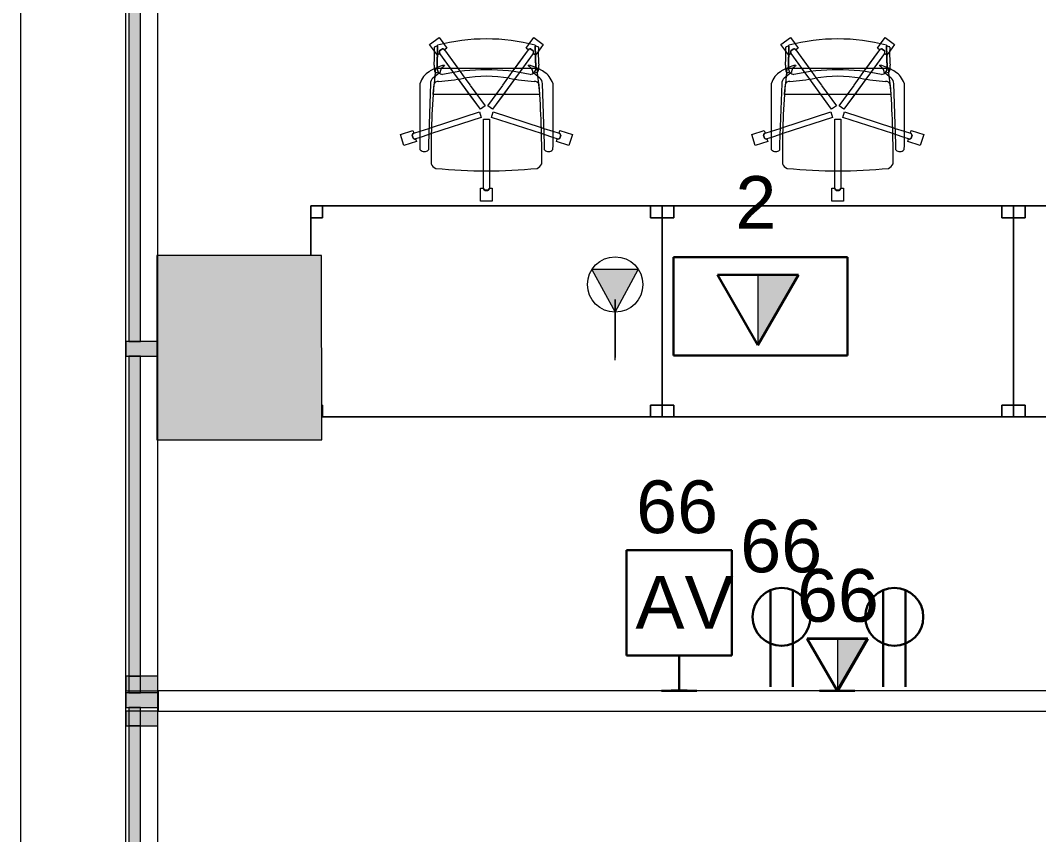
# Model space of a CAD drawing. Header units: inches. Extents: x 385 to 2249, y -1781 to -36.
# Drawn here: x 392.5 to 566.4, y -417.8 to -278.8 of the extents above; entities that cross this region are included whole.
import ezdxf

# ---------------------------------------------------------------- set-up
doc = ezdxf.new("R2010")
doc.units = ezdxf.units.IN
doc.header["$MEASUREMENT"] = 0
for name, color, linetype, lineweight in [('A-ANNO-NOTE', 131, 'Continuous', 30), ('A-COLS', 52, 'Continuous', 13), ('A-DETL', 90, 'Continuous', 9), ('A-GLAZ-CURT', 52, 'Continuous', 13), ('A-GLAZ-CWMG', 51, 'Continuous', 13), ('A-WALL', 113, 'Continuous', 13), ('E-ELEC-FIXT', 91, 'Continuous', 9), ('I-FURN', 30, 'Continuous', 9), ('I-WALL', 2, 'Continuous', 13)]:
    doc.layers.add(name, color=color, linetype=linetype, lineweight=lineweight)
doc.styles.add('Swis721 Lt BT', font='swissl.ttf', dxfattribs={"height": 9})

# ---------------------------------------------------------------- blocks, each defined once
blk = doc.blocks.new('System Panel - Glazed 2-5026264-Level 5 POWER _ SIGNAL')
at = {"layer": 'A-GLAZ-CURT', "lineweight": 9}
blk.add_hatch(color=7, dxfattribs=at).paths.add_polyline_path([(28.75, 0.25), (28.75, 2.25), (-28.75, 2.25), (-28.75, 0.25), (22.85, 0.25)], flags=0)
at = {"layer": 'A-GLAZ-CURT', "color": 8, "lineweight": 20}
for p, q in [((28.75, 2.25), (-28.75, 2.25)), ((-28.75, 2.25), (-28.75, 0.25)), ((28.75, 0.25), (28.75, 2.25)), ((-28.75, 0.25), (28.75, 0.25))]:
    blk.add_line(p, q, dxfattribs=at)
blk = doc.blocks.new('Rectangular Mullion - 2_5_ x 5_ rectangular-5019624-Level 5 POWER _ SIGNAL')
at = {"layer": 'A-GLAZ-CWMG', "lineweight": 9}
blk.add_hatch(color=7, dxfattribs=at).paths.add_polyline_path([(-2.5, 2.75), (-2.5, -2.75), (0, -2.75), (0, 2.75), (-1.59, 2.75)], flags=0)
at = {"layer": 'A-GLAZ-CWMG', "color": 8, "lineweight": 20}
for p, q in [((0, 2.75), (-2.5, 2.75)), ((-2.5, 2.75), (-2.5, -2.75)), ((0, -2.75), (0, 2.75)), ((-2.5, -2.75), (0, -2.75))]:
    blk.add_line(p, q, dxfattribs=at)
blk = doc.blocks.new('System Panel - Glazed 2-5453541-Level 5 POWER _ SIGNAL')
at = {"layer": 'A-GLAZ-CURT', "lineweight": 9}
blk.add_hatch(color=7, dxfattribs=at).paths.add_polyline_path([(-27.31, 2.25), (-27.31, 0.25), (27.31, 0.25), (27.31, 2.25), (-19.73, 2.25)], flags=0)
at = {"layer": 'A-GLAZ-CURT', "color": 8, "lineweight": 20}
for p, q in [((27.31, 2.25), (-27.31, 2.25)), ((-27.31, 2.25), (-27.31, 0.25)), ((27.31, 0.25), (27.31, 2.25)), ((-27.31, 0.25), (27.31, 0.25))]:
    blk.add_line(p, q, dxfattribs=at)
blk = doc.blocks.new('Walls 53 - Walls 3-5097398-Level 5 POWER _ SIGNAL')
at = {"layer": 'A-WALL', "lineweight": 9}
for p, q in [((40.36, -1605.91), (40.36, -2559.92)), ((58.34, -1946.29), (58.34, -1605.91))]:
    blk.add_line(p, q, dxfattribs=at)
blk = doc.blocks.new('System Panel - Glazed 2-5681526-Level 5 POWER _ SIGNAL')
at = {"layer": 'A-GLAZ-CURT', "color": 8, "lineweight": 20}
for p, q in [((27.3125, 2.25), (-27.3125, 2.25)), ((-27.3125, 2.25), (-27.3125, 0.25)), ((27.3125, 0.25), (27.3125, 2.25)), ((-27.3125, 0.25), (27.3125, 0.25))]:
    blk.add_line(p, q, dxfattribs=at)
blk = doc.blocks.new('Rectangular Mullion - 2_5_ x 5_ rectangular-V5-Level 5 POWER _ SIGNAL')
at = {"layer": 'A-GLAZ-CWMG', "lineweight": 9}
h = blk.add_hatch(color=7, dxfattribs=at)
h.paths.add_polyline_path([(0, -2.25), (-2.5, -2.25), (-2.5, -2.75), (0, -2.75)], flags=0)
h.paths.add_polyline_path([(0, 2.75), (-2.5, 2.75), (-2.5, -0.25), (0, -0.25), (0, 2.56)], flags=0)
at = {"layer": 'A-GLAZ-CWMG', "color": 8, "lineweight": 20}
for p, q in [((0, 2.75), (-2.5, 2.75)), ((-2.5, 2.75), (-2.5, -2.75)), ((0, -2.75), (0, 2.75)), ((-2.5, -2.75), (0, -2.75))]:
    blk.add_line(p, q, dxfattribs=at)
blk = doc.blocks.new('System Panel - Glazed 2-5681528-Level 5 POWER _ SIGNAL')
at = {"layer": 'A-GLAZ-CURT', "color": 8, "lineweight": 20}
for p, q in [((24.1, 2.25), (-24.1, 2.25)), ((-24.1, 2.25), (-24.1, 0.25)), ((24.1, 0.25), (24.1, 2.25)), ((-24.1, 0.25), (24.1, 0.25))]:
    blk.add_line(p, q, dxfattribs=at)
blk = doc.blocks.new('Rectangular Mullion - 2_5_ x 5_ rectangular-V6-Level 5 POWER _ SIGNAL')
at = {"layer": 'A-GLAZ-CWMG', "lineweight": 9}
h = blk.add_hatch(color=7, dxfattribs=at)
h.paths.add_polyline_path([(-2.5, 2.75), (0, 2.75), (0, -0.25), (-2.5, -0.25), (-2.5, 2.56)], flags=0)
h.paths.add_polyline_path([(-2.5, -2.25), (0, -2.25), (0, -2.75), (-2.5, -2.75)], flags=0)
at = {"layer": 'A-GLAZ-CWMG', "color": 8, "lineweight": 20}
for p, q in [((-2.5, 2.75), (0, 2.75)), ((-2.5, -2.75), (-2.5, 2.75)), ((0, 2.75), (0, -2.75)), ((0, -2.75), (-2.5, -2.75))]:
    blk.add_line(p, q, dxfattribs=at)
blk = doc.blocks.new('Columns 70 - Columns 4-5528842-Level 5 POWER _ SIGNAL')
at = {"layer": 'A-COLS', "lineweight": 9}
blk.add_hatch(color=7, dxfattribs=at).paths.add_polyline_path([(1378.39, -841.18), (1404.94, -849.81), (1414.67, -819.86), (1387.91, -811.17), (1378.18, -841.11)], flags=0)
at = {"layer": 'A-COLS', "color": 8, "lineweight": 20}
for p, q in [((1387.91, -811.17), (1378.18, -841.11)), ((1414.67, -819.86), (1387.91, -811.17)), ((1404.94, -849.81), (1414.67, -819.86)), ((1378.18, -841.11), (1404.94, -849.81))]:
    blk.add_line(p, q, dxfattribs=at)
blk = doc.blocks.new('F-Haworth_Chair_X99-Seminar - X99 Advanced Seminar Chair-V19-Level 5 POWER _ SIGNAL')
at = {"layer": 'I-FURN'}
for p, q in [((-1, 15.13), (1, 15.13)), ((-1, 12.88), (-1, 15.13)), ((-1, 15.13), (1, 15.13)), ((-1, 12.88), (-1, 15.13)), ((1, 15.13), (1, 12.88)), ((1, 15.13), (1, 12.88)), ((-0.52, 12.88), (-1, 12.88)), ((-0.52, 12.88), (-1, 12.88)), ((-0.5, 9.91), (-0.5, 12.88)), ((-0.5, 9.91), (-0.5, 12.88)), ((0.26, 13.26), (-0.26, 13.26)), ((0.26, 13.26), (-0.26, 13.26)), ((-0.25, 13.25), (0.25, 13.25)), ((-0.25, 13.25), (0.25, 13.25)), ((0.5, 12.88), (0.5, 9.91)), ((0.5, 12.88), (0.5, 9.91)), ((1, 12.88), (0.52, 12.88)), ((1, 12.88), (0.52, 12.88)), ((-0.5, 1.08), (-0.5, 9.91)), ((-0.5, 1.08), (-0.5, 9.91)), ((0.5, 9.91), (0.5, 1.08)), ((0.5, 9.91), (0.5, 1.08)), ((-14.69, 3.72), (-14.08, 5.62)), ((-14.69, 3.72), (-14.08, 5.62)), ((-14.08, 5.62), (-11.94, 4.93)), ((-14.08, 5.62), (-11.94, 4.93)), ((-11.32, 5.48), (-11.3, 6.32)), ((-11.32, -5.06), (-11.32, 5.48)), ((-9.92, 6.36), (-9.92, 5.36)), ((-9.92, 5.36), (-9.57, -4.97)), ((9.57, -4.97), (9.92, 5.36)), ((9.92, 5.36), (9.92, 6.36)), ((11.3, 6.32), (11.32, 5.48)), ((11.32, 5.48), (11.32, -5.06)), ((11.94, 4.93), (14.08, 5.62)), ((11.94, 4.93), (14.08, 5.62)), ((14.08, 5.62), (14.69, 3.72)), ((14.08, 5.62), (14.69, 3.72)), ((-12.55, 3.03), (-14.69, 3.72)), ((-12.55, 3.03), (-14.69, 3.72)), ((-12.53, 4.34), (-12.69, 3.85)), ((-12.53, 4.34), (-12.69, 3.85)), ((-12.68, 3.86), (-12.52, 4.33)), ((-12.68, 3.86), (-12.52, 4.33)), ((-12.4, 3.49), (-12.55, 3.03)), ((-12.4, 3.49), (-12.55, 3.03)), ((-11.32, 3.15), (-12.4, 3.5)), ((-11.32, 3.15), (-12.4, 3.5)), ((-11.94, 4.93), (-12.09, 4.47)), ((-11.94, 4.93), (-12.09, 4.47)), ((-12.09, 4.45), (-11.32, 4.21)), ((-12.09, 4.45), (-11.32, 4.21)), ((-11.32, 4.21), (-9.86, 3.73)), ((-11.32, 4.21), (-9.86, 3.73)), ((-9.86, 3.73), (-9.38, 3.57)), ((-9.86, 3.73), (-9.38, 3.57)), ((-9.38, 3.57), (-0.87, 0.81)), ((-9.38, 3.57), (-0.87, 0.81)), ((0.87, 0.81), (9.38, 3.57)), ((0.87, 0.81), (9.38, 3.57)), ((9.38, 3.57), (9.86, 3.73)), ((9.38, 3.57), (9.86, 3.73)), ((9.86, 3.73), (11.32, 4.21)), ((9.86, 3.73), (11.32, 4.21)), ((11.32, 4.21), (12.09, 4.45)), ((11.32, 4.21), (12.09, 4.45)), ((12.4, 3.5), (11.32, 3.15)), ((12.4, 3.5), (11.32, 3.15)), ((12.09, 4.47), (11.94, 4.93)), ((12.09, 4.47), (11.94, 4.93)), ((12.55, 3.03), (12.4, 3.49)), ((12.55, 3.03), (12.4, 3.49)), ((12.52, 4.33), (12.68, 3.86)), ((12.52, 4.33), (12.68, 3.86)), ((12.69, 3.85), (12.53, 4.34)), ((12.69, 3.85), (12.53, 4.34)), ((14.69, 3.72), (12.55, 3.03)), ((14.69, 3.72), (12.55, 3.03)), ((-9.83, 2.67), (-11.32, 3.15)), ((-9.83, 2.67), (-11.32, 3.15)), ((-9.37, 2.52), (-9.83, 2.67)), ((-9.37, 2.52), (-9.83, 2.67)), ((-1.18, -0.14), (-9.37, 2.52)), ((-1.18, -0.14), (-9.37, 2.52)), ((9.37, 2.52), (1.18, -0.14)), ((9.37, 2.52), (1.18, -0.14)), ((9.83, 2.67), (9.37, 2.52)), ((9.83, 2.67), (9.37, 2.52)), ((11.32, 3.15), (9.83, 2.67)), ((11.32, 3.15), (9.83, 2.67)), ((-0.87, 0.81), (-1.18, -0.14)), ((-0.87, 0.81), (-1.18, -0.14)), ((0.5, 1.08), (-0.5, 1.08)), ((0.5, 1.08), (-0.5, 1.08)), ((1.18, -0.14), (0.87, 0.81)), ((1.18, -0.14), (0.87, 0.81)), ((-4.79, -5.75), (-1.04, -0.58)), ((-2.89, -3.12), (-1.04, -0.58)), ((-0.23, -1.17), (-2.78, -4.67)), ((-0.23, -1.17), (-1.65, -3.12)), ((-1.04, -0.58), (-0.23, -1.17)), ((-1.04, -0.58), (-0.23, -1.17)), ((0.23, -1.17), (1.04, -0.58)), ((0.23, -1.17), (1.04, -0.58)), ((1.65, -3.12), (0.23, -1.17)), ((2.78, -4.67), (0.23, -1.17)), ((1.04, -0.58), (2.89, -3.12)), ((1.04, -0.58), (4.79, -5.75)), ((-9.07, -3.12), (-2.89, -3.12)), ((-9.07, -3.2), (-9.07, -3.12)), ((-8.9, -4.8), (-9.07, -3.2)), ((-4.79, -5.75), (-2.89, -3.12)), ((-2.89, -3.12), (-1.65, -3.12)), ((-1.65, -3.12), (-2.78, -4.67)), ((-1.65, -3.12), (1.65, -3.12)), ((1.65, -3.12), (2.89, -3.12)), ((2.78, -4.67), (1.65, -3.12)), ((2.89, -3.12), (9.07, -3.12)), ((2.89, -3.12), (4.79, -5.75)), ((9.07, -3.2), (8.9, -4.8)), ((9.07, -3.12), (9.07, -3.2)), ((-8.88, -4.99), (-8.89, -4.91)), ((-8.75, -6.22), (-8.88, -4.99)), ((-2.78, -4.68), (-3.68, -5.91)), ((-2.78, -4.68), (-3.68, -5.91)), ((3.68, -5.91), (2.78, -4.68)), ((3.68, -5.91), (2.78, -4.68)), ((8.88, -4.99), (8.75, -6.22)), ((8.89, -4.91), (8.88, -4.99)), ((-9.13, -5.92), (-8.07, -6.77)), ((-8.68, -6.87), (-8.75, -6.22)), ((-8.62, -7.42), (-8.68, -6.87)), ((-8.61, -6.81), (-8.23, -6.95)), ((-8.03, -6.81), (-7.95, -6.87)), ((-7.97, -10.12), (-5.57, -6.82)), ((-6.14, -7.6), (-5.57, -6.82)), ((-5.57, -6.82), (-4.79, -5.75)), ((-5.57, -6.82), (-4.79, -5.75)), ((-3.68, -5.91), (-4.47, -7.01)), ((-3.68, -5.91), (-4.47, -7.01)), ((4.47, -7.01), (3.68, -5.91)), ((4.47, -7.01), (3.68, -5.91)), ((4.79, -5.75), (5.57, -6.82)), ((4.79, -5.75), (5.57, -6.82)), ((5.57, -6.82), (6.14, -7.6)), ((5.57, -6.82), (7.97, -10.12)), ((7.95, -6.87), (8.03, -6.81)), ((8.07, -6.77), (9.13, -5.92)), ((8.23, -6.95), (8.61, -6.81)), ((8.68, -6.87), (8.62, -7.42)), ((8.75, -6.22), (8.68, -6.87)), ((-8.6, -7.6), (-8.62, -7.43)), ((-8.49, -7.6), (-8.56, -7.6)), ((-8.42, -7.57), (-8.34, -11.37)), ((-8.34, -11.52), (-8.42, -7.57)), ((-7.65, -7.6), (-8.4, -7.6)), ((-7.97, -10.12), (-6.14, -7.6)), ((-6.14, -7.6), (-7.65, -7.6)), ((-7.18, -7.99), (-7.21, -8.13)), ((-4.47, -7.01), (-7.16, -10.71)), ((-4.9, -7.6), (-7.16, -10.71)), ((-4.9, -7.6), (-6.14, -7.6)), ((-4.47, -7.01), (-4.9, -7.6)), ((4.9, -7.6), (-4.9, -7.6)), ((4.9, -7.6), (4.47, -7.01)), ((7.16, -10.71), (4.47, -7.01)), ((6.14, -7.6), (4.9, -7.6)), ((7.16, -10.71), (4.9, -7.6)), ((7.65, -7.6), (6.14, -7.6)), ((6.14, -7.6), (7.97, -10.12)), ((7.21, -8.13), (7.18, -7.99)), ((8.4, -7.6), (7.65, -7.6)), ((8.34, -11.37), (8.42, -7.57)), ((8.42, -7.57), (8.34, -11.52)), ((8.56, -7.6), (8.49, -7.6)), ((8.62, -7.43), (8.6, -7.6)), ((-8.88, -10.52), (-8.38, -9.83)), ((-8.88, -10.52), (-8.38, -9.83)), ((-8.38, -9.83), (-7.99, -10.11)), ((-8.38, -9.83), (-7.99, -10.11)), ((7.99, -10.11), (8.38, -9.83)), ((7.99, -10.11), (8.38, -9.83)), ((8.38, -9.83), (8.88, -10.52)), ((8.38, -9.83), (8.88, -10.52)), ((-9.7, -11.65), (-8.88, -10.52)), ((-9.7, -11.65), (-8.88, -10.52)), ((-8.08, -12.82), (-9.7, -11.65)), ((-8.08, -12.82), (-9.7, -11.65)), ((-7.29, -11.74), (-8.08, -12.82)), ((-7.29, -11.74), (-8.08, -12.82)), ((-8, -10.58), (-7.59, -10.88)), ((-8, -10.58), (-7.59, -10.88)), ((-7.59, -10.87), (-7.99, -10.57)), ((-7.59, -10.87), (-7.99, -10.57)), ((-6.76, -11), (-7.29, -11.74)), ((-6.76, -11), (-7.29, -11.74)), ((-7.15, -10.72), (-6.76, -11)), ((-7.15, -10.72), (-6.76, -11)), ((6.76, -11), (7.15, -10.72)), ((6.76, -11), (7.15, -10.72)), ((7.29, -11.74), (6.76, -11)), ((7.29, -11.74), (6.76, -11)), ((8.08, -12.82), (7.29, -11.74)), ((8.08, -12.82), (7.29, -11.74)), ((7.99, -10.57), (7.59, -10.87)), ((7.99, -10.57), (7.59, -10.87)), ((7.59, -10.88), (8, -10.58)), ((7.59, -10.88), (8, -10.58)), ((9.7, -11.65), (8.08, -12.82)), ((9.7, -11.65), (8.08, -12.82)), ((8.88, -10.52), (9.7, -11.65)), ((8.88, -10.52), (9.7, -11.65))]:
    blk.add_line(p, q, dxfattribs=at)
for centre, radius, start, end in [((-0.11, 12.88), 0.407, 111.1651, 180.8349), ((-0.11, 12.88), 0.407, 111.1651, 180.8349), ((-0.09, 12.88), 0.406, 112.6199, 180), ((-0.09, 12.88), 0.406, 166.524, 180), ((-0.09, 12.88), 0.406, 126.0959, 166.524), ((-0.09, 12.88), 0.406, 112.6199, 126.0959), ((0.09, 12.88), 0.406, 53.9041, 67.3801), ((0.09, 12.88), 0.406, 0, 67.3801), ((0.11, 12.88), 0.407, 54.9009, 68.8349), ((0.11, 12.88), 0.407, 359.1651, 68.8349), ((0.09, 12.88), 0.406, 0, 53.9041), ((0.11, 12.88), 0.407, 40.967, 54.9009), ((0.11, 12.88), 0.407, 359.1651, 40.967), ((-8.21, 8.28), 1.31, 110.0433, 159.9567), ((144.06, 7.32), 153.52, 179.4749, 184.5213), ((0, -75.01), 84.96, 84.1475, 95.8525), ((8.21, 8.28), 1.31, 20.0433, 69.9567), ((-144.06, 7.32), 153.52, 355.4787, 0.5251), ((-10.58, 5.68), 0.956, 45.8901, 138.1099), ((10.58, 5.68), 0.956, 41.8901, 134.1099), ((-12.28, 3.88), 0.407, 183.1651, 197.0991), ((-12.28, 3.88), 0.407, 183.1651, 252.8349), ((-12.27, 3.89), 0.406, 184.6199, 198.0959), ((-12.27, 3.89), 0.406, 184.6199, 252), ((-12.28, 3.88), 0.407, 197.0991, 211.033), ((-12.27, 3.89), 0.406, 198.0959, 238.524), ((-12.28, 3.88), 0.407, 211.033, 252.8349), ((-12.22, 4.09), 0.407, 71.1651, 140.8349), ((-12.22, 4.09), 0.407, 71.1651, 140.8349), ((-12.22, 4.07), 0.406, 85.476, 139.3801), ((-12.22, 4.07), 0.406, 72, 139.3801), ((-12.27, 3.89), 0.406, 238.524, 252), ((-12.22, 4.07), 0.406, 72, 85.476), ((12.22, 4.09), 0.407, 94.9009, 108.8349), ((12.22, 4.09), 0.407, 39.1651, 108.8349), ((12.22, 4.07), 0.406, 94.524, 108), ((12.22, 4.07), 0.406, 40.6199, 108), ((12.22, 4.09), 0.407, 80.967, 94.9009), ((12.22, 4.07), 0.406, 81.0479, 94.524), ((12.22, 4.09), 0.407, 39.1651, 80.967), ((12.22, 4.07), 0.406, 40.6199, 81.0479), ((12.27, 3.89), 0.406, 288, 355.3801), ((12.28, 3.88), 0.407, 287.1651, 356.8349), ((12.27, 3.89), 0.406, 288, 341.9041), ((12.28, 3.88), 0.407, 287.1651, 301.0991), ((12.28, 3.88), 0.407, 301.0991, 315.033), ((12.28, 3.88), 0.407, 315.033, 328.967), ((12.28, 3.88), 0.407, 328.967, 356.8349), ((12.27, 3.89), 0.406, 341.9041, 355.3801), ((-7.87, -3.92), 3.63, 198.1789, 238.0478), ((-8.18, -4.9), 1.39, 182.8013, 227.1078), ((-8.24, -4.59), 0.763, 194.2338, 275.7662), ((8.24, -4.59), 0.763, 264.2338, 345.7662), ((8.18, -4.9), 1.39, 312.8922, 357.1987), ((7.87, -3.92), 3.63, 301.9522, 341.8211), ((-8.28, -7.33), 0.613, 122.5427, 170.0936), ((-7.37, -7.55), 1.05, 95.9554, 181.1786), ((-7.37, -7.55), 1.05, 145.2002, 181.1786), ((-11.32, -48.08), 42.84, 79.9767, 85.7699), ((-6.55, -6.76), 1.38, 185.0878, 212.4248), ((0, 26.49), 33.83, 257.2285, 282.7715), ((0, 15.97), 22.19, 259.9767, 280.0233), ((11.32, -48.08), 42.84, 94.2301, 100.0233), ((7.37, -7.55), 1.05, 358.8214, 84.0446), ((6.55, -6.76), 1.38, 327.5752, 354.9122), ((7.37, -7.55), 1.05, 358.8214, 34.7998), ((8.28, -7.33), 0.613, 9.9064, 57.4573), ((-4.71, 1.15), 9.61, 238.0478, 243.9964), ((-5.2, -7.86), 3.74, 170.0936, 184.0143), ((-36.06, -10.03), 27.2, 357.4882, 4.0143), ((-4.71, 1.15), 9.61, 243.9964, 246.4906), ((-4.71, 1.15), 9.61, 246.6393, 247.073), ((-4.71, 1.15), 9.61, 247.2631, 254.9334), ((-6.55, -6.76), 1.38, 214.0187, 242.9497), ((6.55, -6.76), 1.38, 297.0503, 325.9813), ((4.71, 1.15), 9.61, 285.0666, 292.7369), ((4.71, 1.15), 9.61, 292.927, 293.3607), ((4.71, 1.15), 9.61, 293.5094, 296.0036), ((36.06, -10.03), 27.2, 175.9857, 182.5118), ((5.2, -7.86), 3.74, 355.9857, 9.9064), ((4.71, 1.15), 9.61, 296.0036, 301.9522), ((-7.66, -10.36), 0.407, 143.1651, 212.8349), ((-7.66, -10.36), 0.407, 143.1651, 184.967), ((-7.66, -10.36), 0.407, 184.967, 212.8349), ((-7.64, -10.36), 0.406, 157.476, 184.4281), ((-7.64, -10.36), 0.406, 170.9521, 184.4281), ((-7.64, -10.36), 0.406, 184.4281, 211.3801), ((-7.64, -10.36), 0.406, 184.4281, 211.3801), ((-7.64, -10.36), 0.406, 157.476, 170.9521), ((-7.64, -10.36), 0.406, 144, 157.476), ((-7.64, -10.36), 0.406, 144, 157.476), ((7.64, -10.36), 0.406, 328.6199, 36), ((7.64, -10.36), 0.406, 342.0959, 36), ((7.66, -10.36), 0.407, 327.1651, 36.8349), ((7.66, -10.36), 0.407, 327.1651, 36.8349), ((0, 20.73), 33.17, 254.4478, 255.4234), ((0, 20.29), 32.89, 255.304, 284.6925), ((-7.48, -10.49), 0.407, 255.1651, 324.8349), ((-7.49, -10.47), 0.406, 256.6199, 270.0959), ((-7.49, -10.47), 0.406, 256.6199, 283.5719), ((-7.48, -10.49), 0.407, 255.1651, 269.0991), ((-7.49, -10.47), 0.406, 270.0959, 283.5719), ((-7.48, -10.49), 0.407, 269.0991, 283.033), ((-7.49, -10.47), 0.406, 283.5719, 324), ((-7.49, -10.47), 0.406, 283.5719, 297.0479), ((-7.48, -10.49), 0.407, 283.033, 324.8349), ((-7.49, -10.47), 0.406, 297.0479, 324), ((7.48, -10.49), 0.407, 215.1651, 284.8349), ((7.48, -10.49), 0.407, 215.1651, 256.967), ((7.49, -10.47), 0.406, 216, 242.9521), ((7.49, -10.47), 0.406, 216, 283.3801), ((7.49, -10.47), 0.406, 242.9521, 256.4281), ((7.48, -10.49), 0.407, 256.967, 284.8349), ((7.49, -10.47), 0.406, 256.4281, 283.3801), ((7.64, -10.36), 0.406, 328.6199, 342.0959), ((0, 20.73), 33.17, 284.5766, 285.5522)]:
    blk.add_arc(centre, radius, start, end, dxfattribs=at)
blk = doc.blocks.new('Rectangular Table - Rectangular Table-V20-Level 5 POWER _ SIGNAL')
at = {"layer": 'I-FURN'}
for p, q in [((-28, 18), (-30, 18)), ((-30, 18), (-30, 16)), ((-30, 16), (-30, 18)), ((-30, 18), (-28, 18)), ((30, 18), (-30, 18)), ((-30, 18), (-30, 9.56)), ((-30, 9.56), (-30, 18)), ((-30, 18), (30, 18)), ((-28, 16), (-28, 18)), ((-28, 18), (-28, 16)), ((28, 18), (28, 16)), ((30, 18), (28, 18)), ((28, 18), (30, 18)), ((28, 16), (28, 18)), ((30, 16), (30, 18)), ((30, 18), (30, 16)), ((30, -18), (30, 18)), ((30, 18), (30, -18)), ((-30, 16), (-28, 16)), ((-28, 16), (-30, 16)), ((28, 16), (30, 16)), ((30, 16), (28, 16)), ((-28, -16), (-28.14, -16)), ((-28.14, -16), (-28, -16)), ((-28, -18), (-28, -16)), ((-28, -16), (-28, -18)), ((30, -16), (28, -16)), ((28, -16), (28, -18)), ((28, -18), (28, -16)), ((28, -16), (30, -16)), ((30, -18), (30, -16)), ((30, -16), (30, -18)), ((-28.14, -18), (-28, -18)), ((-28, -18), (-28.14, -18)), ((-28.14, -18), (30, -18)), ((30, -18), (-28.14, -18)), ((28, -18), (30, -18)), ((30, -18), (28, -18))]:
    blk.add_line(p, q, dxfattribs=at)
blk = doc.blocks.new('F-Haworth_Chair_X99-Seminar - X99 Advanced Seminar Chair-V21-Level 5 POWER _ SIGNAL')
at = {"layer": 'I-FURN'}
for p, q in [((-1, 15.13), (1, 15.13)), ((-1, 12.88), (-1, 15.13)), ((-1, 15.13), (1, 15.13)), ((-1, 12.88), (-1, 15.13)), ((1, 15.13), (1, 12.88)), ((1, 15.13), (1, 12.88)), ((-0.52, 12.88), (-1, 12.88)), ((-0.52, 12.88), (-1, 12.88)), ((-0.5, 9.91), (-0.5, 12.88)), ((-0.5, 9.91), (-0.5, 12.88)), ((0.26, 13.26), (-0.26, 13.26)), ((0.26, 13.26), (-0.26, 13.26)), ((-0.25, 13.25), (0.25, 13.25)), ((-0.25, 13.25), (0.25, 13.25)), ((0.5, 12.88), (0.5, 9.91)), ((0.5, 12.88), (0.5, 9.91)), ((1, 12.88), (0.52, 12.88)), ((1, 12.88), (0.52, 12.88)), ((-0.5, 1.08), (-0.5, 9.91)), ((-0.5, 1.08), (-0.5, 9.91)), ((0.5, 9.91), (0.5, 1.08)), ((0.5, 9.91), (0.5, 1.08)), ((-14.69, 3.72), (-14.08, 5.62)), ((-14.69, 3.72), (-14.08, 5.62)), ((-14.08, 5.62), (-11.94, 4.93)), ((-14.08, 5.62), (-11.94, 4.93)), ((-11.32, 5.48), (-11.3, 6.32)), ((-11.32, -5.06), (-11.32, 5.48)), ((-9.92, 6.36), (-9.92, 5.36)), ((-9.92, 5.36), (-9.57, -4.97)), ((9.57, -4.97), (9.92, 5.36)), ((9.92, 5.36), (9.92, 6.36)), ((11.3, 6.32), (11.32, 5.48)), ((11.32, 5.48), (11.32, -5.06)), ((11.94, 4.93), (14.08, 5.62)), ((11.94, 4.93), (14.08, 5.62)), ((14.08, 5.62), (14.69, 3.72)), ((14.08, 5.62), (14.69, 3.72)), ((-12.55, 3.03), (-14.69, 3.72)), ((-12.55, 3.03), (-14.69, 3.72)), ((-12.53, 4.34), (-12.69, 3.85)), ((-12.53, 4.34), (-12.69, 3.85)), ((-12.68, 3.86), (-12.52, 4.33)), ((-12.68, 3.86), (-12.52, 4.33)), ((-12.4, 3.49), (-12.55, 3.03)), ((-12.4, 3.49), (-12.55, 3.03)), ((-11.32, 3.15), (-12.4, 3.5)), ((-11.32, 3.15), (-12.4, 3.5)), ((-11.94, 4.93), (-12.09, 4.47)), ((-11.94, 4.93), (-12.09, 4.47)), ((-12.09, 4.45), (-11.32, 4.21)), ((-12.09, 4.45), (-11.32, 4.21)), ((-11.32, 4.21), (-9.86, 3.73)), ((-11.32, 4.21), (-9.86, 3.73)), ((-9.86, 3.73), (-9.38, 3.57)), ((-9.86, 3.73), (-9.38, 3.57)), ((-9.38, 3.57), (-0.87, 0.81)), ((-9.38, 3.57), (-0.87, 0.81)), ((0.87, 0.81), (9.38, 3.57)), ((0.87, 0.81), (9.38, 3.57)), ((9.38, 3.57), (9.86, 3.73)), ((9.38, 3.57), (9.86, 3.73)), ((9.86, 3.73), (11.32, 4.21)), ((9.86, 3.73), (11.32, 4.21)), ((11.32, 4.21), (12.09, 4.45)), ((11.32, 4.21), (12.09, 4.45)), ((12.4, 3.5), (11.32, 3.15)), ((12.4, 3.5), (11.32, 3.15)), ((11.94, 4.93), (11.94, 4.93)), ((11.94, 4.91), (11.94, 4.93)), ((12.09, 4.47), (11.94, 4.93)), ((12.09, 4.47), (11.94, 4.91)), ((12.55, 3.03), (12.4, 3.49)), ((12.55, 3.03), (12.4, 3.49)), ((12.52, 4.33), (12.68, 3.86)), ((12.52, 4.33), (12.68, 3.86)), ((12.69, 3.85), (12.53, 4.34)), ((12.69, 3.85), (12.53, 4.34)), ((14.69, 3.72), (12.55, 3.03)), ((14.69, 3.72), (12.55, 3.03)), ((-9.83, 2.67), (-11.32, 3.15)), ((-9.83, 2.67), (-11.32, 3.15)), ((-9.37, 2.52), (-9.83, 2.67)), ((-9.37, 2.52), (-9.83, 2.67)), ((-1.18, -0.14), (-9.37, 2.52)), ((-1.18, -0.14), (-9.37, 2.52)), ((9.37, 2.52), (1.18, -0.14)), ((9.37, 2.52), (1.18, -0.14)), ((9.83, 2.67), (9.37, 2.52)), ((9.83, 2.67), (9.37, 2.52)), ((11.32, 3.15), (9.83, 2.67)), ((11.32, 3.15), (9.83, 2.67)), ((-0.87, 0.81), (-1.18, -0.14)), ((-0.87, 0.81), (-1.18, -0.14)), ((0.5, 1.08), (-0.5, 1.08)), ((0.5, 1.08), (-0.5, 1.08)), ((1.18, -0.14), (0.87, 0.81)), ((1.18, -0.14), (0.87, 0.81)), ((-4.79, -5.75), (-1.04, -0.58)), ((-2.89, -3.12), (-1.04, -0.58)), ((-0.23, -1.17), (-2.78, -4.67)), ((-0.23, -1.17), (-1.65, -3.12)), ((-1.04, -0.58), (-0.23, -1.17)), ((-1.04, -0.58), (-0.23, -1.17)), ((0.23, -1.17), (1.04, -0.58)), ((0.23, -1.17), (1.04, -0.58)), ((1.65, -3.12), (0.23, -1.17)), ((2.78, -4.67), (0.23, -1.17)), ((1.04, -0.58), (2.89, -3.12)), ((1.04, -0.58), (4.79, -5.75)), ((-9.07, -3.12), (-2.89, -3.12)), ((-9.07, -3.2), (-9.07, -3.12)), ((-8.9, -4.8), (-9.07, -3.2)), ((-4.79, -5.75), (-2.89, -3.12)), ((-2.89, -3.12), (-1.65, -3.12)), ((-1.65, -3.12), (-2.78, -4.67)), ((-1.65, -3.12), (1.65, -3.12)), ((1.65, -3.12), (2.89, -3.12)), ((2.78, -4.67), (1.65, -3.12)), ((2.89, -3.12), (9.07, -3.12)), ((2.89, -3.12), (4.79, -5.75)), ((9.07, -3.2), (8.9, -4.8)), ((9.07, -3.12), (9.07, -3.2)), ((-8.88, -4.99), (-8.89, -4.91)), ((-8.75, -6.22), (-8.88, -4.99)), ((-2.78, -4.68), (-3.68, -5.91)), ((-2.78, -4.68), (-3.68, -5.91)), ((3.68, -5.91), (2.78, -4.68)), ((3.68, -5.91), (2.78, -4.68)), ((8.88, -4.99), (8.75, -6.22)), ((8.89, -4.91), (8.88, -4.99)), ((-9.13, -5.92), (-8.07, -6.77)), ((-8.68, -6.87), (-8.75, -6.22)), ((-8.62, -7.42), (-8.68, -6.87)), ((-8.61, -6.81), (-8.23, -6.95)), ((-8.03, -6.81), (-7.95, -6.87)), ((-7.97, -10.12), (-5.57, -6.82)), ((-6.14, -7.6), (-5.57, -6.82)), ((-5.57, -6.82), (-4.79, -5.75)), ((-5.57, -6.82), (-4.79, -5.75)), ((-3.68, -5.91), (-4.47, -7.01)), ((-3.68, -5.91), (-4.47, -7.01)), ((4.47, -7.01), (3.68, -5.91)), ((4.47, -7.01), (3.68, -5.91)), ((4.79, -5.75), (5.57, -6.82)), ((4.79, -5.75), (5.57, -6.82)), ((5.57, -6.82), (6.14, -7.6)), ((5.57, -6.82), (7.97, -10.12)), ((7.95, -6.87), (8.03, -6.81)), ((8.07, -6.77), (9.13, -5.92)), ((8.23, -6.95), (8.61, -6.81)), ((8.68, -6.87), (8.62, -7.42)), ((8.75, -6.22), (8.68, -6.87)), ((-8.6, -7.6), (-8.62, -7.43)), ((-8.49, -7.6), (-8.56, -7.6)), ((-8.42, -7.57), (-8.34, -11.37)), ((-8.34, -11.52), (-8.42, -7.57)), ((-7.65, -7.6), (-8.4, -7.6)), ((-7.97, -10.12), (-6.14, -7.6)), ((-6.14, -7.6), (-7.65, -7.6)), ((-7.18, -7.99), (-7.21, -8.13)), ((-4.47, -7.01), (-7.16, -10.71)), ((-4.9, -7.6), (-7.16, -10.71)), ((-4.9, -7.6), (-6.14, -7.6)), ((-4.47, -7.01), (-4.9, -7.6)), ((4.9, -7.6), (-4.9, -7.6)), ((4.9, -7.6), (4.47, -7.01)), ((7.16, -10.71), (4.47, -7.01)), ((6.14, -7.6), (4.9, -7.6)), ((7.16, -10.71), (4.9, -7.6)), ((7.65, -7.6), (6.14, -7.6)), ((6.14, -7.6), (7.97, -10.12)), ((7.21, -8.13), (7.18, -7.99)), ((8.4, -7.6), (7.65, -7.6)), ((8.34, -11.37), (8.42, -7.57)), ((8.42, -7.57), (8.34, -11.52)), ((8.56, -7.6), (8.49, -7.6)), ((8.62, -7.43), (8.6, -7.6)), ((-8.88, -10.52), (-8.38, -9.83)), ((-8.88, -10.52), (-8.38, -9.83)), ((-8.38, -9.83), (-7.99, -10.11)), ((-8.38, -9.83), (-7.99, -10.11)), ((7.99, -10.11), (8.38, -9.83)), ((7.99, -10.11), (8.38, -9.83)), ((8.38, -9.83), (8.88, -10.52)), ((8.38, -9.83), (8.88, -10.52)), ((-9.7, -11.65), (-8.88, -10.52)), ((-9.7, -11.65), (-8.88, -10.52)), ((-8.08, -12.82), (-9.7, -11.65)), ((-8.08, -12.82), (-9.7, -11.65)), ((-7.29, -11.74), (-8.08, -12.82)), ((-7.29, -11.74), (-8.08, -12.82)), ((-8, -10.58), (-7.59, -10.88)), ((-8, -10.58), (-7.59, -10.88)), ((-7.59, -10.87), (-7.99, -10.57)), ((-7.59, -10.87), (-7.99, -10.57)), ((-6.76, -11), (-7.29, -11.74)), ((-6.76, -11), (-7.29, -11.74)), ((-7.15, -10.72), (-6.76, -11)), ((-7.15, -10.72), (-6.76, -11)), ((6.76, -11), (7.15, -10.72)), ((6.76, -11), (7.15, -10.72)), ((7.29, -11.74), (6.76, -11)), ((7.29, -11.74), (6.76, -11)), ((8.08, -12.82), (7.29, -11.74)), ((8.08, -12.82), (7.29, -11.74)), ((7.99, -10.57), (7.59, -10.87)), ((7.99, -10.57), (7.59, -10.87)), ((7.59, -10.88), (8, -10.58)), ((7.59, -10.88), (8, -10.58)), ((9.7, -11.65), (8.08, -12.82)), ((9.7, -11.65), (8.08, -12.82)), ((8.88, -10.52), (9.7, -11.65)), ((8.88, -10.52), (9.7, -11.65))]:
    blk.add_line(p, q, dxfattribs=at)
for centre, radius, start, end in [((-0.11, 12.88), 0.407, 111.1651, 180.8349), ((-0.11, 12.88), 0.407, 166.9009, 180.8349), ((-0.11, 12.88), 0.407, 152.967, 166.9009), ((-0.09, 12.88), 0.406, 112.6199, 180), ((-0.09, 12.88), 0.406, 166.524, 180), ((-0.09, 12.88), 0.406, 126.0959, 166.524), ((-0.11, 12.88), 0.407, 125.0991, 152.967), ((-0.11, 12.88), 0.407, 111.1651, 125.0991), ((-0.09, 12.88), 0.406, 112.6199, 126.0959), ((0.09, 12.88), 0.406, 53.9041, 67.3801), ((0.09, 12.88), 0.406, 0, 67.3801), ((0.11, 12.88), 0.407, 54.9009, 68.8349), ((0.11, 12.88), 0.407, 359.1651, 68.8349), ((0.09, 12.88), 0.406, 0, 53.9041), ((0.11, 12.88), 0.407, 359.1651, 54.9009), ((-8.21, 8.28), 1.31, 110.0433, 159.9567), ((144.06, 7.32), 153.52, 179.4749, 184.5213), ((0, -75.01), 84.96, 84.1475, 95.8525), ((8.21, 8.28), 1.31, 20.0433, 69.9567), ((-144.06, 7.32), 153.52, 355.4787, 0.5251), ((-10.58, 5.68), 0.956, 45.8901, 138.1099), ((10.58, 5.68), 0.956, 41.8901, 134.1099), ((-12.28, 3.88), 0.407, 183.1651, 252.8349), ((-12.28, 3.88), 0.407, 183.1651, 252.8349), ((-12.27, 3.89), 0.406, 184.6199, 198.0959), ((-12.27, 3.89), 0.406, 184.6199, 252), ((-12.27, 3.89), 0.406, 198.0959, 238.524), ((-12.22, 4.09), 0.407, 71.1651, 140.8349), ((-12.22, 4.09), 0.407, 112.967, 140.8349), ((-12.22, 4.07), 0.406, 85.476, 139.3801), ((-12.22, 4.07), 0.406, 72, 139.3801), ((-12.27, 3.89), 0.406, 238.524, 252), ((-12.22, 4.09), 0.407, 71.1651, 112.967), ((-12.22, 4.07), 0.406, 72, 85.476), ((12.22, 4.09), 0.407, 39.1651, 108.8349), ((12.22, 4.09), 0.407, 39.1651, 108.8349), ((12.22, 4.07), 0.406, 81.0479, 108), ((12.22, 4.07), 0.406, 40.6199, 108), ((12.22, 4.07), 0.406, 40.6199, 81.0479), ((12.27, 3.89), 0.406, 288, 355.3801), ((12.28, 3.88), 0.407, 287.1651, 356.8349), ((12.28, 3.88), 0.407, 287.1651, 356.8349), ((12.27, 3.89), 0.406, 288, 341.9041), ((12.27, 3.89), 0.406, 341.9041, 355.3801), ((-7.87, -3.92), 3.63, 198.1789, 238.0478), ((-8.18, -4.9), 1.39, 182.8013, 227.1078), ((-8.24, -4.59), 0.763, 194.2338, 275.7662), ((8.24, -4.59), 0.763, 264.2338, 345.7662), ((8.18, -4.9), 1.39, 312.8922, 357.1987), ((7.87, -3.92), 3.63, 301.9522, 341.8211), ((-8.28, -7.33), 0.613, 122.5427, 170.0936), ((-7.37, -7.55), 1.05, 95.9554, 181.1786), ((-7.37, -7.55), 1.05, 145.2002, 181.1786), ((-11.32, -48.08), 42.84, 79.9767, 85.7699), ((-6.55, -6.76), 1.38, 185.0878, 212.4248), ((0, 26.49), 33.83, 257.2285, 282.7715), ((0, 15.97), 22.19, 259.9767, 280.0233), ((11.32, -48.08), 42.84, 94.2301, 100.0233), ((7.37, -7.55), 1.05, 358.8214, 84.0446), ((6.55, -6.76), 1.38, 327.5752, 354.9122), ((7.37, -7.55), 1.05, 358.8214, 34.7998), ((8.28, -7.33), 0.613, 9.9064, 57.4573), ((-4.71, 1.15), 9.61, 238.0478, 243.9964), ((-5.2, -7.86), 3.74, 170.0936, 184.0143), ((-36.06, -10.03), 27.2, 357.4882, 4.0143), ((-4.71, 1.15), 9.61, 243.9964, 246.4906), ((-4.71, 1.15), 9.61, 246.6393, 247.073), ((-4.71, 1.15), 9.61, 247.2631, 254.9334), ((-6.55, -6.76), 1.38, 214.0187, 228.4842), ((-6.55, -6.76), 1.38, 228.4842, 242.9497), ((6.55, -6.76), 1.38, 297.0503, 311.5158), ((4.71, 1.15), 9.61, 285.0666, 292.7369), ((6.55, -6.76), 1.38, 311.5158, 325.9813), ((4.71, 1.15), 9.61, 292.927, 293.3607), ((4.71, 1.15), 9.61, 293.5094, 296.0036), ((36.06, -10.03), 27.2, 175.9857, 182.5118), ((5.2, -7.86), 3.74, 355.9857, 9.9064), ((4.71, 1.15), 9.61, 296.0036, 301.9522), ((-7.66, -10.36), 0.407, 143.1651, 212.8349), ((-7.66, -10.36), 0.407, 143.1651, 212.8349), ((-7.64, -10.36), 0.406, 170.9521, 184.4281), ((-7.64, -10.36), 0.406, 170.9521, 184.4281), ((-7.64, -10.36), 0.406, 184.4281, 211.3801), ((-7.64, -10.36), 0.406, 184.4281, 211.3801), ((-7.64, -10.36), 0.406, 157.476, 170.9521), ((-7.64, -10.36), 0.406, 157.476, 170.9521), ((-7.64, -10.36), 0.406, 144, 157.476), ((-7.64, -10.36), 0.406, 144, 157.476), ((7.64, -10.36), 0.406, 328.6199, 36), ((7.64, -10.36), 0.406, 9.0479, 36), ((7.66, -10.36), 0.407, 327.1651, 36.8349), ((7.66, -10.36), 0.407, 327.1651, 36.8349), ((7.64, -10.36), 0.406, 328.6199, 355.5719), ((7.64, -10.36), 0.406, 355.5719, 9.0479), ((0, 20.73), 33.17, 254.4478, 255.4234), ((0, 20.29), 32.89, 255.304, 284.6925), ((-7.49, -10.47), 0.406, 256.6199, 324), ((-7.48, -10.49), 0.407, 255.1651, 324.8349), ((-7.48, -10.49), 0.407, 255.1651, 324.8349), ((-7.49, -10.47), 0.406, 256.6199, 297.0479), ((-7.49, -10.47), 0.406, 297.0479, 324), ((7.48, -10.49), 0.407, 215.1651, 284.8349), ((7.48, -10.49), 0.407, 215.1651, 243.033), ((7.49, -10.47), 0.406, 216, 229.476), ((7.49, -10.47), 0.406, 216, 229.476), ((7.49, -10.47), 0.406, 229.476, 256.4281), ((7.49, -10.47), 0.406, 229.476, 242.9521), ((7.48, -10.49), 0.407, 243.033, 270.9009), ((7.49, -10.47), 0.406, 242.9521, 269.9041), ((7.49, -10.47), 0.406, 256.4281, 283.3801), ((7.49, -10.47), 0.406, 269.9041, 283.3801), ((7.48, -10.49), 0.407, 270.9009, 284.8349), ((0, 20.73), 33.17, 284.5766, 285.5522)]:
    blk.add_arc(centre, radius, start, end, dxfattribs=at)
blk = doc.blocks.new('Rectangular Table - Rectangular Table-5809067-Level 5 POWER _ SIGNAL')
at = {"layer": 'I-FURN'}
for p, q in [((-28, 18), (-30, 18)), ((-30, 18), (-30, 16)), ((-30, 16), (-30, 18)), ((-30, 18), (-28, 18)), ((30, 18), (-30, 18)), ((-30, 18), (-30, -18)), ((-30, -18), (-30, 18)), ((-30, 18), (30, 18)), ((-28, 16), (-28, 18)), ((-28, 18), (-28, 16)), ((28, 18), (28, 16)), ((30, 18), (28, 18)), ((28, 18), (30, 18)), ((28, 16), (28, 18)), ((30, 16), (30, 18)), ((30, 18), (30, 16)), ((30, -18), (30, 18)), ((30, 18), (30, -18)), ((-30, 16), (-28, 16)), ((-28, 16), (-30, 16)), ((28, 16), (30, 16)), ((30, 16), (28, 16)), ((-28, -16), (-30, -16)), ((-30, -16), (-30, -18)), ((-30, -18), (-30, -16)), ((-30, -16), (-28, -16)), ((-28, -18), (-28, -16)), ((-28, -16), (-28, -18)), ((30, -16), (28, -16)), ((28, -16), (28, -18)), ((28, -18), (28, -16)), ((28, -16), (30, -16)), ((30, -18), (30, -16)), ((30, -16), (30, -18)), ((-30, -18), (-28, -18)), ((-28, -18), (-30, -18)), ((-30, -18), (30, -18)), ((30, -18), (-30, -18)), ((28, -18), (30, -18)), ((30, -18), (28, -18))]:
    blk.add_line(p, q, dxfattribs=at)
blk = doc.blocks.new('Rectangular Table - Rectangular Table-5809079-Level 5 POWER _ SIGNAL')
at = {"layer": 'I-FURN'}
for p, q in [((-28, 18), (-30, 18)), ((-30, 18), (-30, 16)), ((-30, 16), (-30, 18)), ((-30, 18), (-28, 18)), ((30, 18), (-30, 18)), ((-30, 18), (-30, -18)), ((-30, -18), (-30, 18)), ((-30, 18), (30, 18)), ((-28, 16), (-28, 18)), ((-28, 18), (-28, 16)), ((28, 18), (28, 16)), ((30, 18), (28, 18)), ((28, 18), (30, 18)), ((28, 16), (28, 18)), ((30, 16), (30, 18)), ((30, 18), (30, 16)), ((30, -18), (30, 18)), ((30, 18), (30, -18)), ((-30, 16), (-28, 16)), ((-28, 16), (-30, 16)), ((28, 16), (30, 16)), ((30, 16), (28, 16)), ((-28, -16), (-30, -16)), ((-30, -16), (-30, -18)), ((-30, -18), (-30, -16)), ((-30, -16), (-28, -16)), ((-28, -18), (-28, -16)), ((-28, -16), (-28, -18)), ((30, -16), (28, -16)), ((28, -16), (28, -18)), ((28, -18), (28, -16)), ((28, -16), (30, -16)), ((30, -18), (30, -16)), ((30, -16), (30, -18)), ((-30, -18), (-28, -18)), ((-28, -18), (-30, -18)), ((-30, -18), (30, -18)), ((30, -18), (-30, -18)), ((28, -18), (30, -18)), ((30, -18), (28, -18))]:
    blk.add_line(p, q, dxfattribs=at)
blk = doc.blocks.new('PS - Junction Box _Wall Base_ - AV Box-5786065-Level 5 POWER _ SIGNAL')
at = {"layer": 'E-ELEC-FIXT'}
for p, q in [((503.6, -393.08), (506.35, -393.08)), ((503.6, -393.08), (503.6, -393.26)), ((506.35, -393.26), (506.35, -393.08))]:
    blk.add_line(p, q, dxfattribs=at)

msp = doc.modelspace()

# ---------------------------------------------------------------- hatches: boundary and pattern name
at = {"layer": 'A-ANNO-NOTE', "lineweight": 9}
for points in [[(494.04, -328.62), (497.99, -321.3), (490.09, -321.3)], [(518.42, -334.24), (525.35, -322.24), (518.42, -322.24), (518.42, -331.69)], [(532.01, -393.33), (537.17, -384.4), (532.01, -384.4), (532.01, -387.44)]]:
    msp.add_hatch(color=256, dxfattribs=at).paths.add_polyline_path(points, flags=0)

# ---------------------------------------------------------------- linework, layer by layer
at = {"layer": 'A-ANNO-NOTE'}
for p, q in [((503.99, -319.19), (533.71, -319.19)), ((503.99, -336), (503.99, -319.19)), ((533.71, -319.19), (533.71, -336)), ((511.5, -322.24), (525.35, -322.24)), ((518.42, -334.24), (511.5, -322.24)), ((525.35, -322.24), (518.42, -334.24)), ((533.71, -336), (503.99, -336)), ((513.97, -369.26), (495.97, -369.26)), ((495.97, -369.26), (495.97, -387.26)), ((513.97, -387.26), (513.97, -369.26)), ((520.55, -392.61), (520.55, -376.08)), ((520.55, -392.61), (520.55, -376.08)), ((524.38, -392.61), (524.38, -376.08)), ((539.8, -392.61), (539.8, -376.08)), ((539.8, -392.61), (539.8, -376.08)), ((543.63, -392.61), (543.63, -376.08)), ((531.97, -393.26), (526.82, -384.33)), ((526.82, -384.33), (537.13, -384.33)), ((532.01, -393.33), (526.86, -384.4)), ((526.86, -384.4), (537.17, -384.4)), ((531.97, -393.26), (537.13, -384.33)), ((532.01, -393.33), (537.17, -384.4)), ((495.97, -387.26), (513.97, -387.26)), ((504.97, -393.26), (504.97, -387.26)), ((507.97, -393.26), (501.97, -393.26)), ((534.97, -393.26), (528.97, -393.26))]:
    msp.add_line(p, q, dxfattribs=at)
at = {"layer": 'A-ANNO-NOTE', "lineweight": 9}
for p, q in [((497.99, -321.3), (490.09, -321.3)), ((490.09, -321.3), (494.04, -328.62)), ((494.04, -328.62), (497.99, -321.3)), ((518.42, -322.24), (518.42, -334.24)), ((518.42, -334.24), (525.35, -322.24)), ((525.35, -322.24), (518.42, -322.24)), ((494.05, -326.43), (494.05, -336.33)), ((494.05, -326.43), (494.05, -331.61)), ((494.05, -336.8), (494.05, -326.43)), ((532.01, -393.33), (537.17, -384.4)), ((537.17, -384.4), (532.01, -384.4)), ((532.01, -384.4), (532.01, -393.33))]:
    msp.add_line(p, q, dxfattribs=at)
msp.add_circle((494.05, -323.88), 4.73, dxfattribs=at)
at = {"layer": 'A-ANNO-NOTE'}
for centre in [(522.47, -380.65), (541.72, -380.65)]:
    msp.add_circle(centre, 4.95, dxfattribs=at)
at = {"layer": 'A-DETL', "lineweight": 13}
msp.add_line((415.97, -1064.14), (415.97, -114.14), dxfattribs=at)
at = {"layer": 'I-WALL'}
for p, q in [((790.89, -393.26), (416.01, -393.26)), ((416.01, -393.26), (416.01, -396.76)), ((416.01, -396.76), (790.43, -396.76))]:
    msp.add_line(p, q, dxfattribs=at)

# ---------------------------------------------------------------- block references
at = {"layer": 'A-COLS', "lineweight": 9, "rotation": 18.00000000000032}
msp.add_blockref('Columns 70 - Columns 4-5528842-Level 5 POWER _ SIGNAL', (-1154.86, 23.67), dxfattribs=at)
at = {"layer": 'A-GLAZ-CURT', "lineweight": 9, "rotation": 89.9999999999994}
for name, p in [('System Panel - Glazed 2-5026264-Level 5 POWER _ SIGNAL', (413.22, -304.89)), ('System Panel - Glazed 2-5026264-Level 5 POWER _ SIGNAL', (413.22, -364.89)), ('System Panel - Glazed 2-5681526-Level 5 POWER _ SIGNAL', (413.22, -363.45)), ('System Panel - Glazed 2-5453541-Level 5 POWER _ SIGNAL', (413.22, -423.45)), ('System Panel - Glazed 2-5681528-Level 5 POWER _ SIGNAL', (413.22, -423.36))]:
    msp.add_blockref(name, p, dxfattribs=at)
at = {"layer": 'A-GLAZ-CWMG', "lineweight": 9, "rotation": 269.9999999999994}
for name, p in [('Rectangular Mullion - 2_5_ x 5_ rectangular-5019624-Level 5 POWER _ SIGNAL', (413.22, -336.14)), ('Rectangular Mullion - 2_5_ x 5_ rectangular-V5-Level 5 POWER _ SIGNAL', (413.22, -393.26)), ('Rectangular Mullion - 2_5_ x 5_ rectangular-5019624-Level 5 POWER _ SIGNAL', (413.22, -396.14))]:
    msp.add_blockref(name, p, dxfattribs=at)
at = {"layer": 'A-GLAZ-CWMG', "lineweight": 9, "extrusion": (0, 0, -1), "rotation": 90.0000000000006}
msp.add_blockref('Rectangular Mullion - 2_5_ x 5_ rectangular-V6-Level 5 POWER _ SIGNAL', (-413.22, -396.76), dxfattribs=at)
at = {"layer": 'A-WALL', "lineweight": 9}
msp.add_blockref('Walls 53 - Walls 3-5097398-Level 5 POWER _ SIGNAL', (352.11, 1493.03), dxfattribs=at)
at = {"layer": 'E-ELEC-FIXT'}
msp.add_blockref('PS - Junction Box _Wall Base_ - AV Box-5786065-Level 5 POWER _ SIGNAL', (0, 0), dxfattribs=at)
at = {"layer": 'I-FURN', "rotation": 180}
for name, p in [('F-Haworth_Chair_X99-Seminar - X99 Advanced Seminar Chair-V19-Level 5 POWER _ SIGNAL', (472.06, -294.54)), ('F-Haworth_Chair_X99-Seminar - X99 Advanced Seminar Chair-V21-Level 5 POWER _ SIGNAL', (532.06, -294.54)), ('Rectangular Table - Rectangular Table-5809067-Level 5 POWER _ SIGNAL', (532.06, -328.47))]:
    msp.add_blockref(name, p, dxfattribs=at)
at = {"layer": 'I-FURN'}
for name, p in [('Rectangular Table - Rectangular Table-V20-Level 5 POWER _ SIGNAL', (472.06, -328.47)), ('Rectangular Table - Rectangular Table-5809079-Level 5 POWER _ SIGNAL', (592.06, -328.47))]:
    msp.add_blockref(name, p, dxfattribs=at)

# ---------------------------------------------------------------- texts
at = {"layer": 'A-ANNO-NOTE', "lineweight": 9, "char_height": 9, "attachment_point": 1, "style": 'Swis721 Lt BT'}
for s, insert, width in [('2', (514.59, -305.37), 8.181), ('66', (497.63, -357.34), 16.362), ('66', (515.41, -364.03), 16.362), ('AV', (497.51, -373.67), 18.18), ('66', (525.09, -372.47), 16.362)]:
    msp.add_mtext(s, dxfattribs=dict(at, insert=insert, width=width))

doc.saveas('drawing.dxf')
